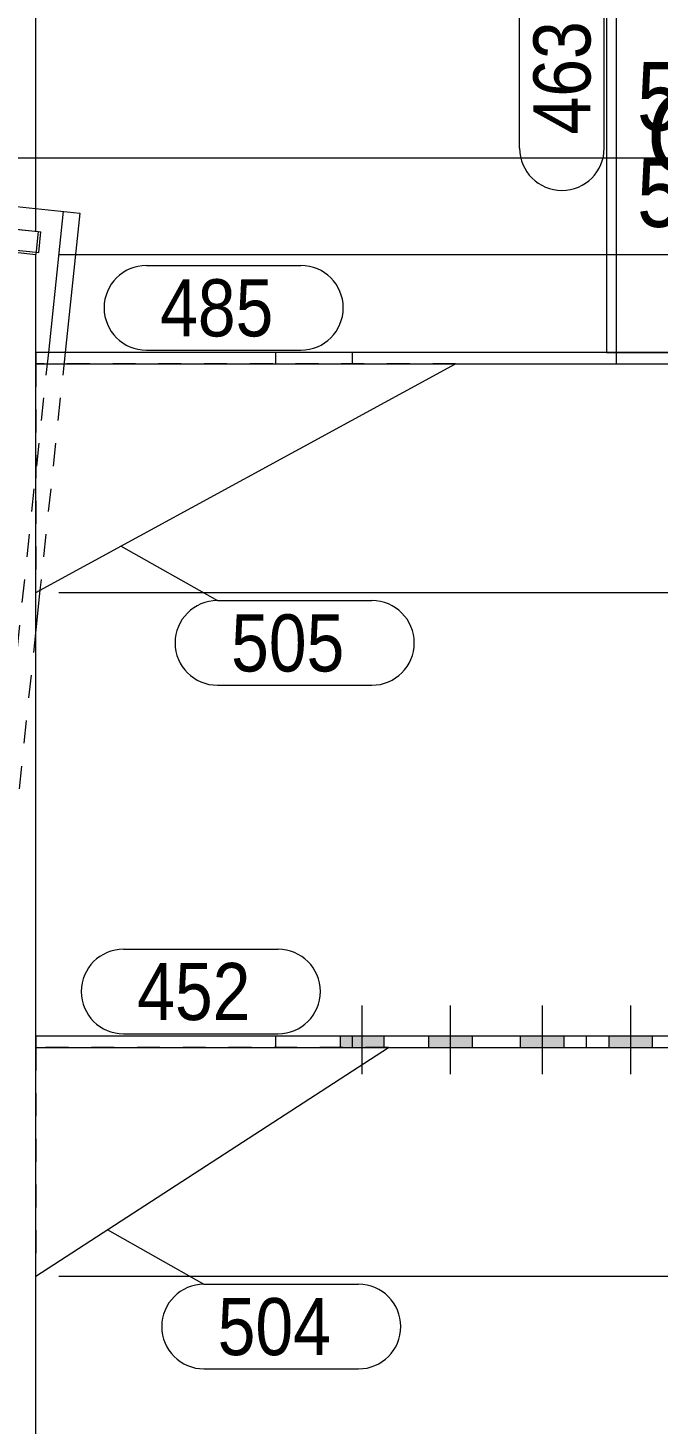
# Model space of a CAD drawing. Header units: millimetres. Extents: x 2 to 825, y 1 to 579.
# Drawn here: x 415.3 to 442.9, y 468.2 to 529.3 of the extents above; entities that cross this region are included whole.
import ezdxf

# ---------------------------------------------------------------- set-up
doc = ezdxf.new("R2010")
doc.units = ezdxf.units.MM
for name, pattern in [('XKITLINE00', [0]), ('XKITLINE01', [4, 1, -1, 1, -1]), ('XKITLINE03', [6, 3, -1, 1, -1])]:
    doc.linetypes.add(name, pattern=pattern)
for name, color, linetype, lineweight in [('Bolt', 3, 'Continuous', 0), ('Dimensions', 7, 'Continuous', 0), ('Part', 2, 'Continuous', 0), ('PartMark', 7, 'Continuous', 0), ('Section', 6, 'Continuous', 0)]:
    doc.layers.add(name, color=color, linetype=linetype, lineweight=lineweight)
doc.styles.add('ARIAL', font='ARIAL.TTF')

# ---------------------------------------------------------------- blocks, each defined once
blk = doc.blocks.new('*A17')
at = {"layer": 'Bolt'}
for points in [[(430.854, 485.188), (430.854, 484.688), (428.952, 484.688), (428.952, 485.188)], [(434.72, 485.188), (434.72, 484.688), (432.818, 484.688), (432.818, 485.188)], [(438.733, 485.188), (438.733, 484.688), (436.831, 484.688), (436.831, 485.188)], [(442.599, 485.188), (442.599, 484.688), (440.697, 484.688), (440.697, 485.188)]]:
    blk.add_hatch(color=3, dxfattribs=at).paths.add_polyline_path(points, flags=17)
at = {"layer": 'Bolt', "color": 3, "linetype": 'XKITLINE00', "lineweight": 0}
for p, q in [((429.903, 486.528), (429.903, 483.528)), ((433.769, 486.528), (433.769, 483.528)), ((437.782, 486.528), (437.782, 483.528)), ((441.648, 486.528), (441.648, 483.528)), ((428.952, 485.188), (428.952, 484.688)), ((430.854, 485.188), (430.854, 484.688)), ((432.818, 485.188), (432.818, 484.688)), ((434.72, 485.188), (434.72, 484.688)), ((436.831, 485.188), (436.831, 484.688)), ((438.733, 485.188), (438.733, 484.688)), ((440.697, 485.188), (440.697, 484.688)), ((442.599, 485.188), (442.599, 484.688))]:
    blk.add_line(p, q, dxfattribs=at)
blk = doc.blocks.new('*A20')
at = {"layer": 'Part', "color": 2, "linetype": 'XKITLINE00', "lineweight": 0}
for p in [(414.333, 519.532), (415.633, 219.288)]:
    blk.add_line(p, (415.633, 519.395), dxfattribs=at)
blk = doc.blocks.new('*A21')
at = {"layer": 'Part', "color": 2, "linetype": 'XKITLINE00', "lineweight": 0}
for p, q in [((447.321, 535.055), (440.601, 535.055)), ((440.601, 535.055), (440.601, 515.105)), ((441.039, 515.105), (441.039, 535.055)), ((447.321, 515.105), (447.321, 535.055)), ((440.601, 515.105), (447.321, 515.105))]:
    blk.add_line(p, q, dxfattribs=at)
at = {"layer": 'Part', "color": 7, "linetype": 'XKITLINE01', "lineweight": 0}
blk.add_line((446.883, 515.105), (446.883, 535.055), dxfattribs=at)
blk = doc.blocks.new('*A22')
at = {"layer": 'Part', "color": 7, "linetype": 'XKITLINE01', "lineweight": 0}
for p, q in [((433.997, 514.606), (415.632, 514.605)), ((415.632, 514.605), (415.633, 504.605)), ((433.996, 514.605), (433.997, 514.606)), ((433.997, 514.606), (433.996, 514.605))]:
    blk.add_line(p, q, dxfattribs=at)
at = {"layer": 'Part', "color": 2, "linetype": 'XKITLINE00', "lineweight": 0}
blk.add_line((415.633, 504.605), (433.996, 514.605), dxfattribs=at)
blk = doc.blocks.new('*A23')
at = {"layer": 'Part', "color": 2, "linetype": 'XKITLINE00', "lineweight": 0}
for p, q in [((447.321, 515.105), (415.633, 515.105)), ((426.134, 514.605), (426.134, 515.105)), ((441.039, 514.605), (441.039, 515.105)), ((447.321, 514.605), (447.321, 515.105)), ((415.633, 514.605), (447.321, 514.605))]:
    blk.add_line(p, q, dxfattribs=at)
at = {"layer": 'Part', "color": 7, "linetype": 'XKITLINE01', "lineweight": 0}
for p, q in [((415.633, 515.105), (415.633, 514.605)), ((429.483, 514.605), (429.483, 515.105))]:
    blk.add_line(p, q, dxfattribs=at)
blk = doc.blocks.new('*A24')
at = {"layer": 'Part', "color": 7, "linetype": 'XKITLINE01', "lineweight": 0}
for p, q in [((375.633, 523.614), (375.738, 524.609)), ((375.738, 524.609), (398.424, 522.216)), ((390.169, 522.081), (375.633, 523.614))]:
    blk.add_line(p, q, dxfattribs=at)
at = {"layer": 'Part', "color": 2, "linetype": 'XKITLINE00', "lineweight": 0}
for p, q in [((390.169, 522.081), (415.633, 519.395)), ((398.424, 522.216), (415.738, 520.39)), ((415.738, 520.39), (415.633, 519.395))]:
    blk.add_line(p, q, dxfattribs=at)
blk = doc.blocks.new('*A33')
at = {"layer": 'Part', "color": 2, "linetype": 'XKITLINE00', "lineweight": 0}
for p, q in [((446.008, 485.188), (415.633, 485.188)), ((426.134, 484.688), (426.134, 485.188)), ((439.726, 484.688), (439.726, 485.188)), ((446.008, 484.688), (446.008, 485.188)), ((415.633, 484.688), (446.008, 484.688))]:
    blk.add_line(p, q, dxfattribs=at)
at = {"layer": 'Part', "color": 7, "linetype": 'XKITLINE01', "lineweight": 0}
for p, q in [((415.633, 485.188), (415.633, 484.688)), ((429.483, 484.688), (429.483, 485.188))]:
    blk.add_line(p, q, dxfattribs=at)
blk = doc.blocks.new('*A34')
at = {"layer": 'Part', "color": 7, "linetype": 'XKITLINE01', "lineweight": 0}
for p, q in [((415.632, 484.688), (415.633, 474.688)), ((431.063, 484.688), (415.632, 484.688))]:
    blk.add_line(p, q, dxfattribs=at)
at = {"layer": 'Part', "color": 2, "linetype": 'XKITLINE00', "lineweight": 0}
blk.add_line((415.633, 474.688), (431.063, 484.688), dxfattribs=at)
blk = doc.blocks.new('*A35')
at = {"layer": 'Part', "color": 7, "linetype": 'XKITLINE01', "lineweight": 0}
for p, q in [((392.862, 522.802), (392.768, 521.907)), ((392.862, 522.802), (415.738, 520.39)), ((402.814, 521.753), (392.862, 522.802)), ((392.768, 521.907), (415.643, 519.495)), ((402.719, 520.858), (402.814, 521.753)), ((392.431, 493.586), (395.326, 521.034)), ((393.171, 493.508), (396.066, 520.956)), ((401.604, 520.372), (395.326, 521.034)), ((400.928, 521.047), (400.865, 520.45)), ((401.667, 520.969), (401.604, 520.372)), ((409.827, 520.108), (409.922, 521.003)), ((406.001, 492.155), (408.959, 520.2)), ((409.524, 520.14), (406.566, 492.096)), ((384.271, 494.447), (384.177, 493.552)), ((384.271, 494.447), (412.805, 491.437)), ((384.177, 493.552), (412.711, 490.542)), ((399.667, 491.918), (399.761, 492.813)), ((401.236, 491.753), (401.331, 492.648)), ((412.711, 490.542), (412.805, 491.437))]:
    blk.add_line(p, q, dxfattribs=at)
at = {"layer": 'Part', "color": 2, "linetype": 'XKITLINE00', "lineweight": 0}
for p, q in [((415.738, 520.39), (415.858, 520.377)), ((415.763, 519.482), (415.858, 520.377)), ((415.643, 519.495), (415.763, 519.482))]:
    blk.add_line(p, q, dxfattribs=at)
at = {"layer": 'Part', "color": 7, "linetype": 'XKITLINE03', "lineweight": 0}
blk.add_line((412.587, 505.639), (389.455, 508.079), dxfattribs=at)
blk = doc.blocks.new('*A36')
at = {"layer": 'Part', "color": 7, "linetype": 'XKITLINE01', "lineweight": 0}
for p, q in [((399.416, 490.939), (402.773, 522.763)), ((401.944, 521.844), (398.692, 491.015)), ((416.181, 515.105), (413.475, 489.456)), ((416.913, 515.105), (415.816, 504.705)), ((415.633, 502.972), (414.199, 489.38)), ((398.692, 491.015), (414.199, 489.38))]:
    blk.add_line(p, q, dxfattribs=at)
at = {"layer": 'Part', "color": 2, "linetype": 'XKITLINE00', "lineweight": 0}
for p, q in [((402.049, 522.839), (401.944, 521.844)), ((402.049, 522.839), (417.556, 521.203)), ((416.832, 521.28), (416.181, 515.105)), ((417.556, 521.203), (416.913, 515.105)), ((415.816, 504.705), (415.633, 502.972))]:
    blk.add_line(p, q, dxfattribs=at)
blk = doc.blocks.new('*A120')
at = {"layer": 'Section', "color": 7, "style": 'ARIAL', "width": 0.85}
blk.add_text('G', height=3.5, rotation=-6.02179, dxfattribs=at).set_placement((442.196, 523.129))
blk = doc.blocks.new('*A125')
at = {"layer": 'PartMark', "color": 7, "linetype": 'XKITLINE00', "lineweight": 0}
for p, q in [((418.748, 476.717), (422.99, 474.325)), ((422.99, 474.325), (429.753, 474.325)), ((422.99, 470.625), (429.753, 470.625))]:
    blk.add_line(p, q, dxfattribs=at)
for centre, start, end in [((422.99, 472.475), 90, 270), ((429.753, 472.475), 270, 90)]:
    blk.add_arc(centre, 1.85, start, end, dxfattribs=at)
at = {"layer": 'PartMark', "color": 3, "style": 'ARIAL', "width": 0.85}
blk.add_text('504', height=2.5, dxfattribs=at).set_placement((423.59, 471.225))
blk = doc.blocks.new('*A126')
at = {"layer": 'PartMark', "color": 7, "linetype": 'XKITLINE00', "lineweight": 0}
for p, q in [((419.471, 488.988), (426.233, 488.988)), ((419.471, 485.288), (426.233, 485.288))]:
    blk.add_line(p, q, dxfattribs=at)
for centre, start, end in [((419.471, 487.138), 90, 270), ((426.233, 487.138), 270, 90)]:
    blk.add_arc(centre, 1.85, start, end, dxfattribs=at)
at = {"layer": 'PartMark', "color": 3, "style": 'ARIAL', "width": 0.85}
blk.add_text('452', height=2.5, dxfattribs=at).set_placement((420.071, 485.888))
blk = doc.blocks.new('*A132')
at = {"layer": 'PartMark', "color": 7, "linetype": 'XKITLINE00', "lineweight": 0}
for p, q in [((420.471, 518.905), (427.233, 518.905)), ((420.471, 515.205), (427.233, 515.205))]:
    blk.add_line(p, q, dxfattribs=at)
for centre, start, end in [((420.471, 517.055), 90, 270), ((427.233, 517.055), 270, 90)]:
    blk.add_arc(centre, 1.85, start, end, dxfattribs=at)
at = {"layer": 'PartMark', "color": 3, "style": 'ARIAL', "width": 0.85}
blk.add_text('485', height=2.5, dxfattribs=at).set_placement((421.071, 515.805))
blk = doc.blocks.new('*A133')
at = {"layer": 'PartMark', "color": 7, "linetype": 'XKITLINE00', "lineweight": 0}
for p, q in [((419.335, 506.635), (423.577, 504.242)), ((423.577, 504.242), (430.34, 504.242)), ((423.577, 500.542), (430.34, 500.542))]:
    blk.add_line(p, q, dxfattribs=at)
for centre, start, end in [((423.577, 502.392), 90, 270), ((430.34, 502.392), 270, 90)]:
    blk.add_arc(centre, 1.85, start, end, dxfattribs=at)
at = {"layer": 'PartMark', "color": 3, "style": 'ARIAL', "width": 0.85}
blk.add_text('505', height=2.5, dxfattribs=at).set_placement((424.177, 501.142))
blk = doc.blocks.new('*A134')
at = {"layer": 'PartMark', "color": 7, "linetype": 'XKITLINE00', "lineweight": 0}
for p, q in [((436.801, 524.043), (436.801, 530.805)), ((440.501, 524.043), (440.501, 530.805))]:
    blk.add_line(p, q, dxfattribs=at)
for centre, start, end in [((438.651, 530.805), 0, 180), ((438.651, 524.043), 180, 0)]:
    blk.add_arc(centre, 1.85, start, end, dxfattribs=at)
at = {"layer": 'PartMark', "color": 3, "style": 'ARIAL', "width": 0.85}
blk.add_text('463', height=2.5, rotation=90.00021, dxfattribs=at).set_placement((439.901, 524.643))
blk = doc.blocks.new('*A153')
at = {"layer": 'Dimensions', "color": 7, "linetype": 'XKITLINE00', "lineweight": 0}
blk.add_line((416.633, 474.688), (486.033, 474.688), dxfattribs=at)
blk = doc.blocks.new('*A154')
at = {"layer": 'Dimensions', "color": 7, "linetype": 'XKITLINE00', "lineweight": 0}
blk.add_line((416.633, 474.688), (486.033, 474.688), dxfattribs=at)
blk = doc.blocks.new('*A155')
at = {"layer": 'Dimensions', "color": 7, "linetype": 'XKITLINE00', "lineweight": 0}
blk.add_line((416.633, 504.605), (486.033, 504.605), dxfattribs=at)
blk = doc.blocks.new('*A156')
at = {"layer": 'Dimensions', "color": 7, "linetype": 'XKITLINE00', "lineweight": 0}
blk.add_line((416.633, 504.605), (486.033, 504.605), dxfattribs=at)
blk = doc.blocks.new('*A158')
at = {"layer": 'Dimensions', "color": 7, "linetype": 'XKITLINE00', "lineweight": 0}
blk.add_line((376.633, 523.614), (486.033, 523.614), dxfattribs=at)
blk = doc.blocks.new('*A161')
at = {"layer": 'Dimensions', "color": 7, "linetype": 'XKITLINE00', "lineweight": 0}
for p, q in [((395.633, 522.505), (395.633, 548.4)), ((441.039, 536.055), (441.039, 548.4)), ((396.481, 546.399), (394.784, 544.701)), ((441.887, 546.399), (440.19, 544.701)), ((395.633, 545.55), (441.039, 545.55))]:
    blk.add_line(p, q, dxfattribs=at)
at = {"layer": 'Dimensions', "color": 3}
for p in [(395.633, 545.55), (441.039, 545.55)]:
    blk.add_point(p, dxfattribs=at)
at = {"layer": 'Dimensions', "color": 3, "style": 'ARIAL', "width": 0.85}
blk.add_text('454', height=3, dxfattribs=at).set_placement((414.998, 546.9))
blk = doc.blocks.new('*A165')
at = {"layer": 'Dimensions', "color": 7, "linetype": 'XKITLINE00', "lineweight": 0}
for p, q in [((376.633, 523.614), (459.033, 523.614)), ((416.633, 519.395), (459.033, 519.395))]:
    blk.add_line(p, q, dxfattribs=at)
at = {"layer": 'Dimensions', "color": 3, "style": 'ARIAL', "width": 0.85}
for s, p in [('5669', (441.932, 524.814)), ('5627', (441.932, 520.595))]:
    blk.add_text(s, height=3, dxfattribs=at).set_placement(p)
blk = doc.blocks.new('*A167')
at = {"layer": 'Dimensions', "color": 7, "linetype": 'XKITLINE00', "lineweight": 0}
for p, q in [((395.633, 522.505), (395.633, 540.4)), ((415.633, 520.395), (415.633, 540.4)), ((396.481, 538.399), (394.784, 536.701)), ((416.481, 538.399), (414.784, 536.701)), ((395.633, 537.55), (415.633, 537.55))]:
    blk.add_line(p, q, dxfattribs=at)
at = {"layer": 'Dimensions', "color": 3}
for p in [(395.633, 537.55), (415.633, 537.55)]:
    blk.add_point(p, dxfattribs=at)
at = {"layer": 'Dimensions', "color": 3, "style": 'ARIAL', "width": 0.85}
blk.add_text('200', height=3, dxfattribs=at).set_placement((402.295, 538.9))

msp = doc.modelspace()

# ---------------------------------------------------------------- block references
at = {"lineweight": 0}
for name in ['*A161', '*A167', '*A120', '*A21', '*A134', '*A158', '*A165', '*A24', '*A35', '*A36', '*A156', '*A132', '*A23', '*A22', '*A155', '*A133', '*A154', '*A126', '*A17', '*A33', '*A34', '*A153', '*A125']:
    msp.add_blockref(name, (0, 0), dxfattribs=at)
at = {"layer": 'Part', "lineweight": 0}
msp.add_blockref('*A20', (0, 0), dxfattribs=at)

doc.saveas('drawing.dxf')
